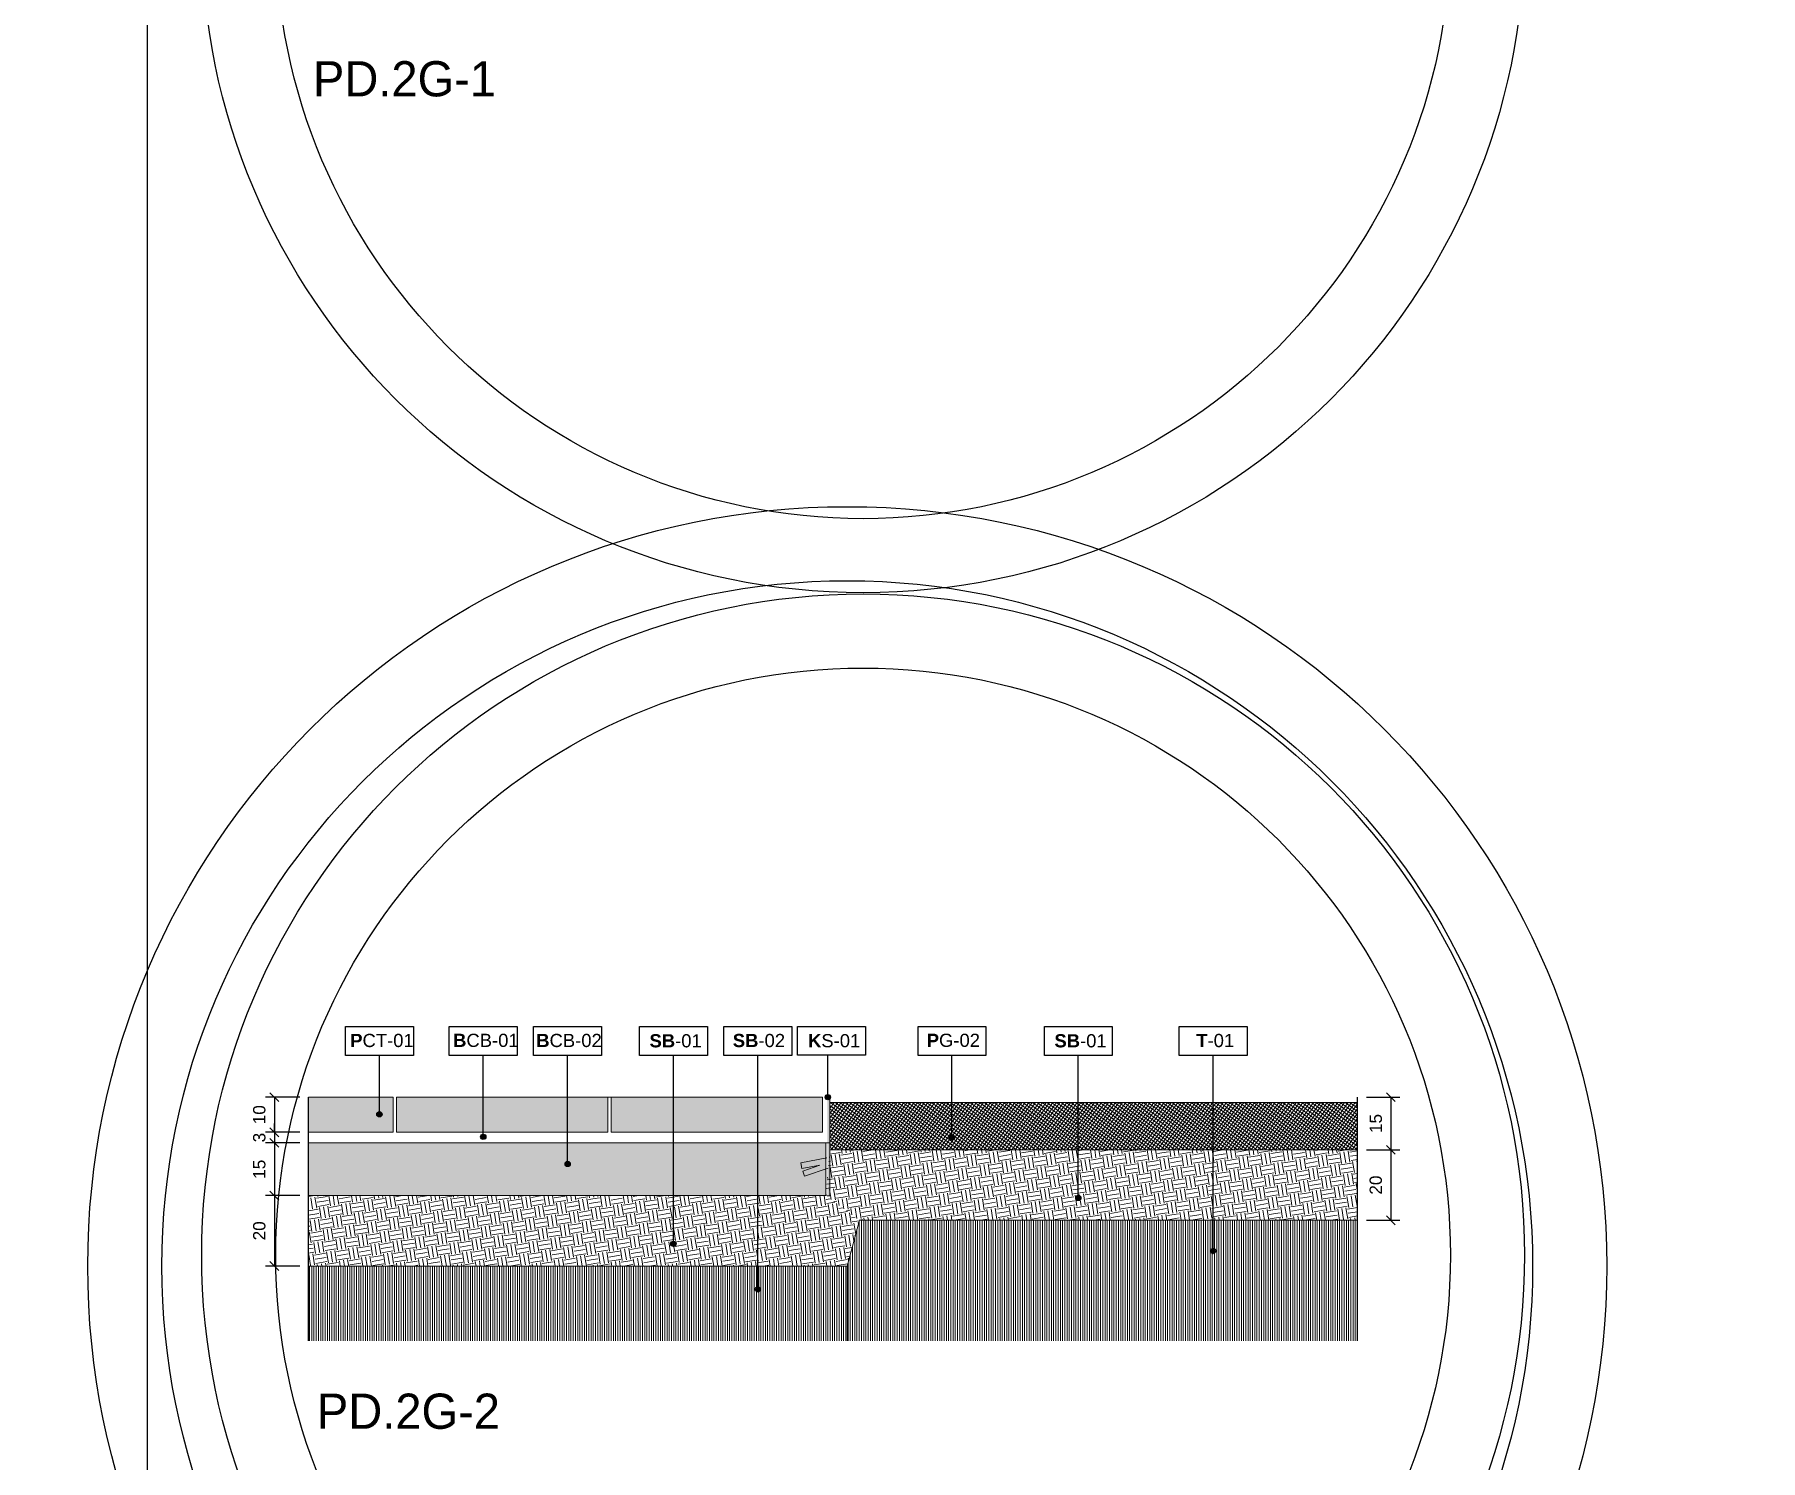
# Model space of a CAD drawing. Header units: metres. Extents: x -325 to 301, y -147 to 149.
# Drawn here: x 31.914 to 36.818, y 58.113 to 62.165 of the extents above; entities that cross this region are included whole.
import ezdxf

# ---------------------------------------------------------------- set-up
doc = ezdxf.new("R2010")
doc.units = ezdxf.units.M
doc.layers.get('Defpoints').update_dxf_attribs({"lineweight": 13})
for name, color, linetype, plot in [('-aux', 50, 'Continuous', False), ('-AUX-QAD', 5, 'Continuous', False), ('-AUX_RIM', 2, 'Continuous', False)]:
    doc.layers.add(name, color=color, linetype=linetype, plot=plot)
doc.layers.add('0-TX-1_25', color=7, linetype='Continuous', true_color=0x3f4f7f)
for name, color, linetype, lineweight, true_color in [('03-TR-Paviment_02_Sealed Gravel', 7, 'Continuous', 5, 0xd4be8c), ('03-TR-Paviment_07_Precast Concrete Blocks', 7, 'Continuous', 5, 0xe7ddd0), ('3-TR tot_u', 7, 'Continuous', 5, 0x787878)]:
    doc.layers.add(name, color=color, linetype=linetype, lineweight=lineweight, true_color=true_color)
for name, color, linetype, lineweight in [('1-CM', 7, 'Continuous', 0), ('2-metall', 5, 'Continuous', 0), ('3-TR Seleccionat', 44, 'Continuous', 0), ('3-TR Tot-u', 37, 'Continuous', 0)]:
    doc.layers.add(name, color=color, linetype=linetype, lineweight=lineweight)
for name, color, linetype in [('1-SECCIÓ', 1, 'Continuous'), ('A-KEYPLAN_HATCH', 7, 'Continuous'), ('A_TEXT_2', 7, 'Continuous')]:
    doc.layers.add(name, color=color, linetype=linetype)
doc.styles.get("Standard").update_dxf_attribs({"font": 'arial.ttf'})
doc.styles.add('x-llegenda materials$0$ENGRAVERS', font='TT0586M.TTF')
doc.dimstyles.new('ISO-25', dxfattribs={"dimtxt": 0.1, "dimasz": 0.1, "dimexe": 0.1, "dimexo": 0.1, "dimgap": 0.1, "dimtad": 1, "dimdec": 0, "dimlfac": 100, "dimzin": 9, "dimtxsty": 'Standard', "dimblk": 'OBLIQUE', "dimcen": 0.1, "dimadec": 0, "dimazin": 0, "dimtfac": 1, "dimtdec": 0, "dimtmove": 0, "dimatfit": 3, "dimldrblk": 'OBLIQUE', "dimfxl": 1, "dimarcsym": 0})
pattern_1 = [(279.175244, (0, -0.025), (0.036406452, -0.026281081), [0.03175, -0.03175]), (279.175244, (0.011754, -0.0231), (0.036406452, -0.026281081), [0.03175, -0.03175]), (279.175244, (0.023508, -0.021203), (0.036406452, -0.026281081), [0.03175, -0.03175]), (9.175244, (0.02806, -0.024488), (0.026281081, 0.036406452), [0.03175, -0.03175]), (9.175244, (0.029957, -0.036242), (0.026281081, 0.036406452), [0.03175, -0.03175]), (9.175244, (0.031856, -0.047996), (0.026281081, 0.036406452), [0.03175, -0.03175])]

# ---------------------------------------------------------------- blocks, each defined once
blk = doc.blocks.new('PROFIL 150x1')
at = {"layer": '2-metall'}
blk.add_hatch(color=256, dxfattribs=at).paths.add_polyline_path([(-0.0016, 0.1501), (-0.0016, 0.003), (-0.0015, -0.0467), (-0.0065, -0.0467), (-0.0066, 0.1501)])
blk.add_line((-0.0066, 0), (-0.0066, 0), dxfattribs=at)
for points in [[(-0.0065, -0.0467), (-0.0015, -0.0467), (-0.0065, -0.0467), (-0.0066, 0.1501), (-0.0016, 0.1501)], [(-0.0009, 0.0288), (0.0512, 0.0192), (0.0491, 0.0078), (0.013, 0.0145), (0.0473, 0.0025), (0.0437, -0.0076), (-0.0037, 0.0083)]]:
    blk.add_lwpolyline(points, dxfattribs=at)
blk = doc.blocks.new('_Oblique')
at = {"color": 0, "lineweight": -2}
blk.add_line((-0.5, -0.5), (0.5, 0.5), dxfattribs=at)
blk = doc.blocks.new('*D257')
at = {"layer": '0-TX-1_25', "color": 0, "lineweight": -2, "transparency": 16777216}
for p, q in [((35.6983, 59.1452), (35.793, 59.1452)), ((35.768, 59.1452), (35.768, 58.9952)), ((35.6983, 58.9952), (35.793, 58.9952))]:
    blk.add_line(p, q, dxfattribs=at)
at = {"layer": 'Defpoints', "color": 0, "transparency": 16777216}
for p in [(35.6733, 59.1452), (35.6733, 58.9952), (35.768, 58.9952)]:
    blk.add_point(p, dxfattribs=at)
at = {"layer": '0-TX-1_25', "color": 0, "lineweight": -2, "transparency": 16777216, "xscale": 0.025, "yscale": 0.025, "zscale": 0.025}
for p, rotation in [((35.768, 59.1452), 90), ((35.768, 58.9952), 270)]:
    blk.add_blockref('_Oblique', p, dxfattribs=dict(at, rotation=rotation))
at = {"layer": '0-TX-1_25', "color": 0, "transparency": 16777216, "insert": (35.7251, 59.0702), "char_height": 0.035, "attachment_point": 5, "rotation": 90}
blk.add_mtext('15', dxfattribs=at)
blk = doc.blocks.new('*D258')
at = {"layer": '0-TX-1_25', "color": 0, "lineweight": -2, "transparency": 16777216}
for p, q in [((35.6983, 58.9952), (35.793, 58.9952)), ((35.768, 58.9952), (35.768, 58.7952)), ((35.6983, 58.7952), (35.793, 58.7952))]:
    blk.add_line(p, q, dxfattribs=at)
at = {"layer": 'Defpoints', "color": 0, "transparency": 16777216}
for p in [(35.6733, 58.9952), (35.6733, 58.7952), (35.768, 58.7952)]:
    blk.add_point(p, dxfattribs=at)
at = {"layer": '0-TX-1_25', "color": 0, "lineweight": -2, "transparency": 16777216, "xscale": 0.025, "yscale": 0.025, "zscale": 0.025}
for p, rotation in [((35.768, 58.9952), 90), ((35.768, 58.7952), 270)]:
    blk.add_blockref('_Oblique', p, dxfattribs=dict(at, rotation=rotation))
at = {"layer": '0-TX-1_25', "color": 0, "transparency": 16777216, "insert": (35.7251, 58.8952), "char_height": 0.035, "attachment_point": 5, "rotation": 90}
blk.add_mtext('20', dxfattribs=at)
blk = doc.blocks.new('*D259')
at = {"layer": '0-TX-1_25', "color": 0, "lineweight": -2, "transparency": 16777216}
for p, q in [((32.6673, 59.1452), (32.5702, 59.1452)), ((32.5952, 59.1452), (32.5952, 59.0452)), ((32.6673, 59.0452), (32.5702, 59.0452))]:
    blk.add_line(p, q, dxfattribs=at)
at = {"layer": 'Defpoints', "color": 0, "transparency": 16777216}
for p in [(32.6923, 59.1452), (32.5952, 59.0452), (32.6923, 59.0452)]:
    blk.add_point(p, dxfattribs=at)
at = {"layer": '0-TX-1_25', "color": 0, "lineweight": -2, "transparency": 16777216, "xscale": 0.025, "yscale": 0.025, "zscale": 0.025}
for p, rotation in [((32.5952, 59.1452), 90), ((32.5952, 59.0452), 270)]:
    blk.add_blockref('_Oblique', p, dxfattribs=dict(at, rotation=rotation))
at = {"layer": '0-TX-1_25', "color": 0, "transparency": 16777216, "insert": (32.5524, 59.0952), "char_height": 0.035, "attachment_point": 5, "rotation": 90}
blk.add_mtext('10', dxfattribs=at)
blk = doc.blocks.new('*D260')
at = {"layer": '0-TX-1_25', "color": 0, "lineweight": -2, "transparency": 16777216}
for p, q in [((32.5952, 59.0452), (32.5952, 59.0702)), ((32.6673, 59.0452), (32.5702, 59.0452)), ((32.6673, 59.0152), (32.5702, 59.0152)), ((32.5952, 59.0452), (32.5952, 59.0152)), ((32.5952, 59.0152), (32.5952, 58.9902))]:
    blk.add_line(p, q, dxfattribs=at)
at = {"layer": 'Defpoints', "color": 0, "transparency": 16777216}
for p in [(32.5952, 59.0152), (32.6923, 59.0452), (32.6923, 59.0152)]:
    blk.add_point(p, dxfattribs=at)
at = {"layer": '0-TX-1_25', "color": 0, "lineweight": -2, "transparency": 16777216, "xscale": 0.025, "yscale": 0.025, "zscale": 0.025}
for p, rotation in [((32.5952, 59.0452), 270), ((32.5952, 59.0152), 90)]:
    blk.add_blockref('_Oblique', p, dxfattribs=dict(at, rotation=rotation))
at = {"layer": '0-TX-1_25', "color": 0, "transparency": 16777216, "insert": (32.5524, 59.0302), "char_height": 0.035, "attachment_point": 5, "rotation": 90}
blk.add_mtext('3', dxfattribs=at)
blk = doc.blocks.new('*D261')
at = {"layer": '0-TX-1_25', "color": 0, "lineweight": -2, "transparency": 16777216}
for p, q in [((32.6673, 59.0152), (32.5702, 59.0152)), ((32.5952, 59.0152), (32.5952, 58.8652)), ((32.6673, 58.8652), (32.5702, 58.8652))]:
    blk.add_line(p, q, dxfattribs=at)
at = {"layer": 'Defpoints', "color": 0, "transparency": 16777216}
for p in [(32.6923, 59.0152), (32.5952, 58.8652), (32.6923, 58.8652)]:
    blk.add_point(p, dxfattribs=at)
at = {"layer": '0-TX-1_25', "color": 0, "lineweight": -2, "transparency": 16777216, "xscale": 0.025, "yscale": 0.025, "zscale": 0.025}
for p, rotation in [((32.5952, 59.0152), 90), ((32.5952, 58.8652), 270)]:
    blk.add_blockref('_Oblique', p, dxfattribs=dict(at, rotation=rotation))
at = {"layer": '0-TX-1_25', "color": 0, "transparency": 16777216, "insert": (32.5524, 58.9402), "char_height": 0.035, "attachment_point": 5, "rotation": 90}
blk.add_mtext('15', dxfattribs=at)
blk = doc.blocks.new('*D262')
at = {"layer": '0-TX-1_25', "color": 0, "lineweight": -2, "transparency": 16777216}
for p, q in [((32.6673, 58.8652), (32.5702, 58.8652)), ((32.5952, 58.8652), (32.5952, 58.6652)), ((32.6673, 58.6652), (32.5702, 58.6652))]:
    blk.add_line(p, q, dxfattribs=at)
at = {"layer": 'Defpoints', "color": 0, "transparency": 16777216}
for p in [(32.6923, 58.8652), (32.5952, 58.6652), (32.6923, 58.6652)]:
    blk.add_point(p, dxfattribs=at)
at = {"layer": '0-TX-1_25', "color": 0, "lineweight": -2, "transparency": 16777216, "xscale": 0.025, "yscale": 0.025, "zscale": 0.025}
for p, rotation in [((32.5952, 58.8652), 90), ((32.5952, 58.6652), 270)]:
    blk.add_blockref('_Oblique', p, dxfattribs=dict(at, rotation=rotation))
at = {"layer": '0-TX-1_25', "color": 0, "transparency": 16777216, "insert": (32.5524, 58.7652), "char_height": 0.035, "attachment_point": 5, "rotation": 90}
blk.add_mtext('20', dxfattribs=at)
blk = doc.blocks.new('hatch keyplan 2')
at = {"layer": 'A-KEYPLAN_HATCH'}
blk.add_lwpolyline([(0, 0.00548), (0.01287, 0.00548), (0.01287, 0), (0, 0)], close=True, dxfattribs=at)
blk = doc.blocks.new('hatch keyplan')
at = {"layer": 'A-KEYPLAN_HATCH'}
blk.add_blockref('hatch keyplan 2', (1.43058, 0.85215), dxfattribs=at)
blk = doc.blocks.new('T-01')
at = {"layer": 'A-KEYPLAN_HATCH'}
blk.add_blockref('hatch keyplan', (-1.43058, -0.85215), dxfattribs=at)
at = {"layer": 'A_TEXT_2', "insert": (-0.0008, 0.00408), "char_height": 0.0025, "attachment_point": 1}
blk.add_mtext_dynamic_manual_height_columns('\\pi0.00405;{\\fArial|b1|i0|c0|p34;T}-01', width=0.0145619, gutter_width=0.015, heights=[0], dxfattribs=at)
blk = doc.blocks.new('SB-01')
at = {"layer": 'A-KEYPLAN_HATCH'}
blk.add_blockref('hatch keyplan', (-1.43058, -0.85215), dxfattribs=at)
at = {"layer": 'A_TEXT_2', "insert": (-0.0008, 0.00403), "char_height": 0.0025, "attachment_point": 1}
blk.add_mtext_dynamic_manual_height_columns('\\pi0.00271;{\\fArial|b1|i0|c0|p34;SB}-01', width=0.0145619, gutter_width=0.015, heights=[0], dxfattribs=at)
blk = doc.blocks.new('PG02')
at = {"layer": 'A-KEYPLAN_HATCH'}
blk.add_blockref('hatch keyplan', (-1.42958, -0.85215), dxfattribs=at)
at = {"layer": 'A_TEXT_2', "insert": (0.0002, 0.00412), "char_height": 0.0025, "attachment_point": 1}
blk.add_mtext_dynamic_manual_height_columns('\\pi0.00245,t0.01245;{\\fArial|b1|i0|c0|p34;P}G-02', width=0.0145619, gutter_width=0.015, heights=[0], dxfattribs=at)
blk = doc.blocks.new('K05')
at = {"layer": 'A-KEYPLAN_HATCH'}
blk.add_blockref('hatch keyplan', (-1.43058, -0.85215), dxfattribs=at)
at = {"layer": 'A_TEXT_2', "insert": (-0.0008, 0.00402), "char_height": 0.0025, "attachment_point": 1}
blk.add_mtext_dynamic_manual_height_columns('\\pi0.00278;{\\fArial|b1|i0|c0|p34;K}S-01', width=0.0145619, gutter_width=0.015, heights=[0], dxfattribs=at)
blk = doc.blocks.new('PCB01')
at = {"layer": 'A-KEYPLAN_HATCH'}
blk.add_lwpolyline([(0.001, 0.00548), (0.01387, 0.00548), (0.01387, 0), (0.001, 0)], close=True, dxfattribs=at)
at = {"layer": 'A_TEXT_2', "insert": (0.0002, 0.00409), "char_height": 0.0025, "attachment_point": 1}
blk.add_mtext_dynamic_manual_height_columns('\\pi0.00171;{\\fArial|b1|i0|c0|p34;P}CT-01', width=0.0145619, gutter_width=0.015, heights=[0], dxfattribs=at)
blk = doc.blocks.new('B-CB02')
at = {"layer": 'A-KEYPLAN_HATCH'}
blk.add_blockref('hatch keyplan', (-1.43058, -0.85215), dxfattribs=at)
at = {"layer": 'A_TEXT_2', "insert": (-0.0008, 0.00409), "char_height": 0.0025, "attachment_point": 1}
blk.add_mtext_dynamic_manual_height_columns('\\pi0.00129;{\\fArial|b1|i0|c0|p34;B}CB-02', width=0.0145619, gutter_width=0.015, heights=[0], dxfattribs=at)
blk = doc.blocks.new('B-CB01')
at = {"layer": 'A-KEYPLAN_HATCH'}
blk.add_blockref('hatch keyplan', (-1.43058, -0.85215), dxfattribs=at)
at = {"layer": 'A_TEXT_2', "insert": (-0.0008, 0.00411), "char_height": 0.0025, "attachment_point": 1}
blk.add_mtext_dynamic_manual_height_columns('\\pi0.00152;{\\fArial|b1|i0|c0|p34;B}CB-01', width=0.0145619, gutter_width=0.015, heights=[0], dxfattribs=at)
blk = doc.blocks.new('POINT')
at = {"layer": '0-TX-1_25'}
h = blk.add_hatch(dxfattribs=at)
h.set_pattern_fill('ANGLE', color=256)
h.set_pattern_definition([(0, (-83.747, -12.726), (0, 6.985), [5.08, -1.905]), (90, (-83.747, -12.726), (-6.985, 4e-16), [5.08, -1.905])])
edge = h.paths.add_edge_path()
edge.add_arc((0, 0), 0.0075, 0, 360)
h = blk.add_hatch(color=256, dxfattribs=at)
h.dxf.hatch_style = 1
edge = h.paths.add_edge_path()
edge.add_arc((0, 0), 0.0075, 0, 360)
blk.add_circle((0, 0), 0.0075, dxfattribs=at)
blk = doc.blocks.new('SB-02')
at = {"layer": 'A-KEYPLAN_HATCH'}
blk.add_blockref('hatch keyplan', (-1.43058, -0.85215), dxfattribs=at)
at = {"layer": 'A_TEXT_2', "insert": (-0.0008, 0.00408), "char_height": 0.0025, "attachment_point": 1}
blk.add_mtext_dynamic_manual_height_columns('\\pi0.00249;{\\fArial|b1|i0|c0|p34;SB}-02', width=0.0145619, gutter_width=0.015, heights=[0], dxfattribs=at)
blk = doc.blocks.new('*D1198')
at = {"layer": '0-TX-1_25', "color": 0, "lineweight": -2, "transparency": 16777216}
for p, q in [((22.6963, 61.759), (22.6093, 61.759)), ((22.6343, 61.759), (22.6343, 61.609)), ((22.7343, 61.609), (22.6093, 61.609))]:
    blk.add_line(p, q, dxfattribs=at)
at = {"layer": 'Defpoints', "color": 0, "transparency": 16777216}
for p in [(22.7213, 61.759), (22.6343, 61.609), (66.3646, 61.609)]:
    blk.add_point(p, dxfattribs=at)
at = {"layer": '0-TX-1_25', "color": 0, "lineweight": -2, "transparency": 16777216, "xscale": 0.025, "yscale": 0.025, "zscale": 0.025}
for p, rotation in [((22.6343, 61.759), 90), ((22.6343, 61.609), 270)]:
    blk.add_blockref('_Oblique', p, dxfattribs=dict(at, rotation=rotation))
at = {"layer": '0-TX-1_25', "color": 0, "transparency": 16777216, "insert": (22.5915, 61.684), "char_height": 0.035, "attachment_point": 5, "rotation": 90}
blk.add_mtext('15', dxfattribs=at)

msp = doc.modelspace()

# ---------------------------------------------------------------- hatches: boundary and pattern name
at = {"layer": '03-TR-Paviment_02_Sealed Gravel'}
h = msp.add_hatch(dxfattribs=at)
h.set_pattern_fill('_USER', color=256, scale=0.008, angle=234.1752, style=0, double=1, pattern_type=0)
h.set_pattern_definition([(234.1752438963, (-441037.544446, -650774.8134825), (0.00648648797918, -0.00468246448955), []), (324.1752438963, (-441037.544446, -650774.8134825), (0.00468246448955, 0.00648648797918), [])])
h.paths.add_polyline_path([(34.1733, 58.9951), (35.6733, 58.9952), (35.6733, 59.1302), (34.1733, 59.1302)])
at = {"layer": '03-TR-Paviment_07_Precast Concrete Blocks'}
h = msp.add_hatch(color=256, dxfattribs=at)
h.dxf.hatch_style = 1
h.paths.add_polyline_path([(32.6923, 59.1452), (32.6923, 59.0452), (32.9323, 59.0452), (32.9323, 59.1452)])
h = msp.add_hatch(color=256, dxfattribs=at)
h.dxf.hatch_style = 1
h.paths.add_polyline_path([(33.4285, 59.1452), (32.9423, 59.1452), (32.9423, 59.0452), (33.4285, 59.0452)])
h = msp.add_hatch(color=256, dxfattribs=at)
h.dxf.hatch_style = 1
h.paths.add_polyline_path([(33.1888, 59.0452), (33.1888, 59.1452), (32.9423, 59.1452), (32.9423, 59.0452)])
h = msp.add_hatch(color=256, dxfattribs=at)
h.dxf.hatch_style = 1
h.paths.add_polyline_path([(33.5423, 59.1452), (33.4285, 59.1452), (33.4285, 59.0452), (33.5423, 59.0452)])
h = msp.add_hatch(color=256, dxfattribs=at)
h.dxf.hatch_style = 1
h.paths.add_polyline_path([(33.7291, 59.1452), (33.5523, 59.1452), (33.5523, 59.0452), (33.7291, 59.0452)])
h = msp.add_hatch(color=256, dxfattribs=at)
h.dxf.hatch_style = 1
h.paths.add_polyline_path([(34.1523, 59.1452), (33.7291, 59.1452), (33.7291, 59.0452), (34.1523, 59.0452)])
at = {"layer": '3-TR Seleccionat'}
h = msp.add_hatch(dxfattribs=at)
h.set_pattern_fill('ANSI31', color=256, scale=0.002, angle=45, style=0)
h.set_pattern_definition([(90, (-441042.102299, -650777.852273), (-0.00635, 1e-18), [])])
h.paths.add_polyline_path([(35.6733, 58.4526), (32.6933, 58.4526), (32.6933, 58.6652), (34.223, 58.6652), (34.2575, 58.7952), (35.6733, 58.7952)])
at = {"layer": '3-TR Tot-u'}
h = msp.add_hatch(dxfattribs=at)
h.set_pattern_fill('EARTH', color=256, scale=0.005, angle=-80.8248, style=0)
h.set_pattern_definition(pattern_1)
h.paths.add_polyline_path([(35.2627, 58.9951), (34.1733, 58.9951), (34.1625, 58.8652), (34.2575, 58.7952), (35.2627, 58.7952)])
h = msp.add_hatch(dxfattribs=at)
h.set_pattern_fill('EARTH', color=256, scale=0.005, angle=-80.8248, style=0)
h.set_pattern_definition(pattern_1)
h.paths.add_polyline_path([(35.6733, 58.9952), (35.2627, 58.9951), (35.2627, 58.7952), (35.6733, 58.7952)])
h = msp.add_hatch(dxfattribs=at)
h.set_pattern_fill('EARTH', color=256, scale=0.005, angle=-80.8248, style=0)
h.set_pattern_definition([(279.1752, (34.17327, 58.615175), (0.03640645, -0.0262811), [0.03175, -0.03175]), (279.1752, (34.185025, 58.617073), (0.03640645, -0.0262811), [0.03175, -0.03175]), (279.1752, (34.19678, 58.618972), (0.03640645, -0.0262811), [0.03175, -0.03175]), (9.1752, (34.20133, 58.615686), (0.0262811, 0.03640645), [0.03175, -0.03175]), (9.1752, (34.20323, 58.603933), (0.0262811, 0.03640645), [0.03175, -0.03175]), (9.1752, (34.205127, 58.59218), (0.0262811, 0.03640645), [0.03175, -0.03175])])
h.paths.add_polyline_path([(34.123, 58.6652), (34.223, 58.6652), (34.2575, 58.7952), (34.1625, 58.8652), (32.6923, 58.8652), (32.6923, 58.6652)])
at = {"layer": '3-TR tot_u'}
h = msp.add_hatch(dxfattribs=at)
h.set_pattern_fill('AR-CONC', color=256, scale=0.0002, angle=90.2664)
h.set_pattern_definition([(140.2664143104, (269984.931893, -738410.930217), (0.0030183585511, 0.0364513625844), [0.00381, -0.04191]), (85.2664143104, (269984.931893, -738410.930217), (-0.0381781810675, -0.0072262829332), [0.003048, -0.033528116834]), (190.7178590104, (269984.932144, -738410.92718), (-0.0351598209585, 0.0292250795622), [0.00323800176, -0.03561804892]), (136.4506143104, (269984.921733, -738410.930265), (0.0081562825582, 0.0542543196878), [0.005715, -0.062865]), (186.9019719204, (269984.922413, -738410.925743), (-0.049705465848, 0.047250217616), [0.004857004628, -0.053427121632]), (81.45056548, (269984.921733, -738410.930265), (-0.0497054658455, 0.0472502176188), [0.004571993414, -0.050291946384]), (111.2664143104, (269984.92425, -738410.925173), (0.0203118235131, 0.0304176527954), [0.00381, -0.04191]), (56.2664143104, (269984.92425, -738410.925173), (-0.0368946682902, 0.0121889849718), [0.003048, -0.033528]), (161.7178593104, (269984.925942, -738410.922638), (-0.016582844967, 0.0426066376987), [0.00323800176, -0.03561798752]), (127.7664143104, (269984.931893, -738410.930217), (-0.0169136972324, 0.00053908133522), [0, -0.0331216, 0, -0.034036, 0, -0.033655]), (97.7664143104, (269984.931893, -738410.930217), (-0.02009803784808, 0.0132706243038), [0, -0.0194056, 0, -0.0323596, 0, -0.012827]), (57.7664143104, (269984.931946, -738410.941546), (0.00101964285024, 0.02712315336895), [0, -0.0127, 0, -0.039624, 0, -0.052578]), (47.7664143104, (269984.93197, -738410.946626), (-0.0052229971542, 0.0296018704426), [0, -0.01651, 0, -0.0263144, 0, -0.037338])])
h.paths.add_polyline_path([(32.6923, 59.0152), (32.6923, 58.8652), (34.1625, 58.8652), (34.1625, 59.0152)])

# ---------------------------------------------------------------- linework, layer by layer
at = {"layer": '-aux'}
msp.add_lwpolyline([(32.2345, 3.4567), (32.2345, 133.4567)], dxfattribs=at)
at = {"layer": '-AUX-QAD'}
for centre, radius in [((34.2681, 62.4581), 1.8794), ((34.2681, 62.4581), 1.6689), ((34.223, 58.6652), 2.1581), ((34.223, 58.6652), 1.9476)]:
    msp.add_circle(centre, radius, dxfattribs=at)
at = {"layer": '-AUX_RIM'}
for radius in [1.8794, 1.6689]:
    msp.add_circle((34.2681, 58.6959), radius, dxfattribs=at)
at = {"layer": '0-TX-1_25'}
for points in [[(32.8936, 59.0964), (32.8936, 59.2637)], [(33.1888, 59.0324), (33.1888, 59.2637)], [(33.4285, 58.9553), (33.4285, 59.2637)], [(33.7291, 58.7283), (33.7291, 59.2637)], [(33.9691, 58.5987), (33.9691, 59.2637)], [(34.1678, 59.1452), (34.1678, 59.2637)], [(34.5207, 59.0309), (34.5207, 59.2637)], [(34.8797, 58.8585), (34.8797, 59.2637)], [(35.2627, 58.7077), (35.2627, 59.2637)]]:
    msp.add_lwpolyline(points, dxfattribs=at)
at = {"layer": '1-CM'}
for p, q in [((34.1733, 59.0152), (32.6923, 59.0152)), ((34.1625, 58.8652), (34.1625, 59.0152)), ((34.1625, 58.8652), (32.6923, 58.8652))]:
    msp.add_line(p, q, dxfattribs=at)
for points in [[(32.9323, 59.1452), (32.6923, 59.1452), (32.6923, 59.0452), (32.9323, 59.0452), (32.9323, 59.1452)], [(33.5423, 59.1452), (32.9423, 59.1452), (32.9423, 59.0452), (33.5423, 59.0452), (33.5423, 59.1452)], [(33.5523, 59.1452), (33.5423, 59.1452)], [(34.1523, 59.1452), (33.5523, 59.1452), (33.5523, 59.0452), (34.1523, 59.0452), (34.1523, 59.1452)], [(34.1733, 59.1202), (34.1733, 58.9951), (34.1733, 58.9951), (35.6733, 58.9952), (35.6733, 59.1302), (34.1733, 59.1302)], [(34.223, 58.6652), (34.2575, 58.7952)], [(34.2575, 58.7952), (35.6733, 58.7952)], [(32.6923, 58.6652), (34.223, 58.6652)], [(34.223, 58.6652), (34.223, 58.4526)]]:
    msp.add_lwpolyline(points, dxfattribs=at)
at = {"layer": '1-SECCIÓ'}
for points in [[(32.6923, 58.4526), (32.6923, 59.1452)], [(35.6733, 58.4526), (35.6733, 59.1452)]]:
    msp.add_lwpolyline(points, dxfattribs=at)

# ---------------------------------------------------------------- block references
at = {"xscale": 14.99999999999007, "yscale": 14.99999999999007, "zscale": 14.99999999999007}
msp.add_blockref('K05', (34.0819, 59.2641), dxfattribs=at)
at = {"layer": '0-TX-1_25', "xscale": 15, "yscale": 15, "zscale": 15}
for name, p in [('PCB01', (32.782, 59.2637)), ('B-CB01', (33.0922, 59.2637)), ('B-CB02', (33.3319, 59.2637)), ('SB-01', (33.6325, 59.2637)), ('SB-02', (33.8725, 59.2637)), ('PG02', (34.4091, 59.2637)), ('SB-01', (34.7831, 59.2637)), ('T-01', (35.1661, 59.2637))]:
    msp.add_blockref(name, p, dxfattribs=at)
at = {"layer": '0-TX-1_25'}
for p in [(34.1678, 59.1452), (32.8936, 59.0964), (33.1888, 59.0324), (34.5207, 59.0309), (33.4285, 58.9553), (34.8797, 58.8585), (33.7291, 58.7283), (35.2627, 58.7077), (33.9691, 58.5987)]:
    msp.add_blockref('POINT', p, dxfattribs=at)
at = {"layer": '1-CM', "xscale": -1.422634737520509, "yscale": 1.422634737520509, "zscale": 1.422634737520509, "rotation": 0.01743757709514959}
msp.add_blockref('PROFIL 150x1', (34.1639, 58.9316), dxfattribs=at)

# ---------------------------------------------------------------- texts
at = {"layer": '-aux', "char_height": 0.1, "width": 19.210099, "attachment_point": 1, "style": 'x-llegenda materials$0$ENGRAVERS'}
for s, insert in [('PD.2G-1', (32.7048, 62.0894)), ('PD.2G-2', (32.716, 58.3026))]:
    msp.add_mtext(s, dxfattribs=dict(at, insert=insert))

# ---------------------------------------------------------------- dimensions: what is measured, and where the dimension line sits
at = {"layer": '0-TX-1_25'}
for base, p1, p2, picture, middle in [((22.6343, 61.609), (22.7213, 61.759), (66.3646, 61.609), '*D1198', (22.5915, 61.684)), ((32.5952, 59.0452), (32.6923, 59.1452), (32.6923, 59.0452), '*D259', (32.5524, 59.0952)), ((35.768, 58.9952), (35.6733, 59.1452), (35.6733, 58.9952), '*D257', (35.7251, 59.0702)), ((32.5952, 58.8652), (32.6923, 59.0152), (32.6923, 58.8652), '*D261', (32.5524, 58.9402)), ((35.768, 58.7952), (35.6733, 58.9952), (35.6733, 58.7952), '*D258', (35.7251, 58.8952)), ((32.5952, 58.6652), (32.6923, 58.8652), (32.6923, 58.6652), '*D262', (32.5524, 58.7652))]:
    dim = msp.add_linear_dim(base=base, p1=p1, p2=p2, angle=90, dimstyle='ISO-25', override={"dimtxt": 0.035, "dimasz": 0.025, "dimexe": 0.025, "dimexo": 0.025, "dimgap": 0.025, "dimblk1": 'Oblique', "dimblk2": 'Oblique', "dimsah": 1, "dimfxl": 0.1, "dimfxlon": 1, "dimarcsym": 1}, dxfattribs=at)
    dim.commit()
    dim.dimension.update_dxf_attribs({"geometry": picture, "text_midpoint": middle})
dim = msp.add_linear_dim(base=(32.5952, 59.0152), p1=(32.6923, 59.0452), p2=(32.6923, 59.0152), angle=90, dimstyle='ISO-25', override={"dimtxt": 0.035, "dimasz": 0.025, "dimexe": 0.025, "dimexo": 0.025, "dimgap": 0.025, "dimblk1": 'Oblique', "dimblk2": 'Oblique', "dimsah": 1, "dimfxl": 0.1, "dimfxlon": 1, "dimarcsym": 1}, dxfattribs=at)
dim.commit()
dim.dimension.update_dxf_attribs({"geometry": '*D260', "text_midpoint": (32.5952, 59.0302), "dimtype": 160})

doc.saveas('drawing.dxf')
